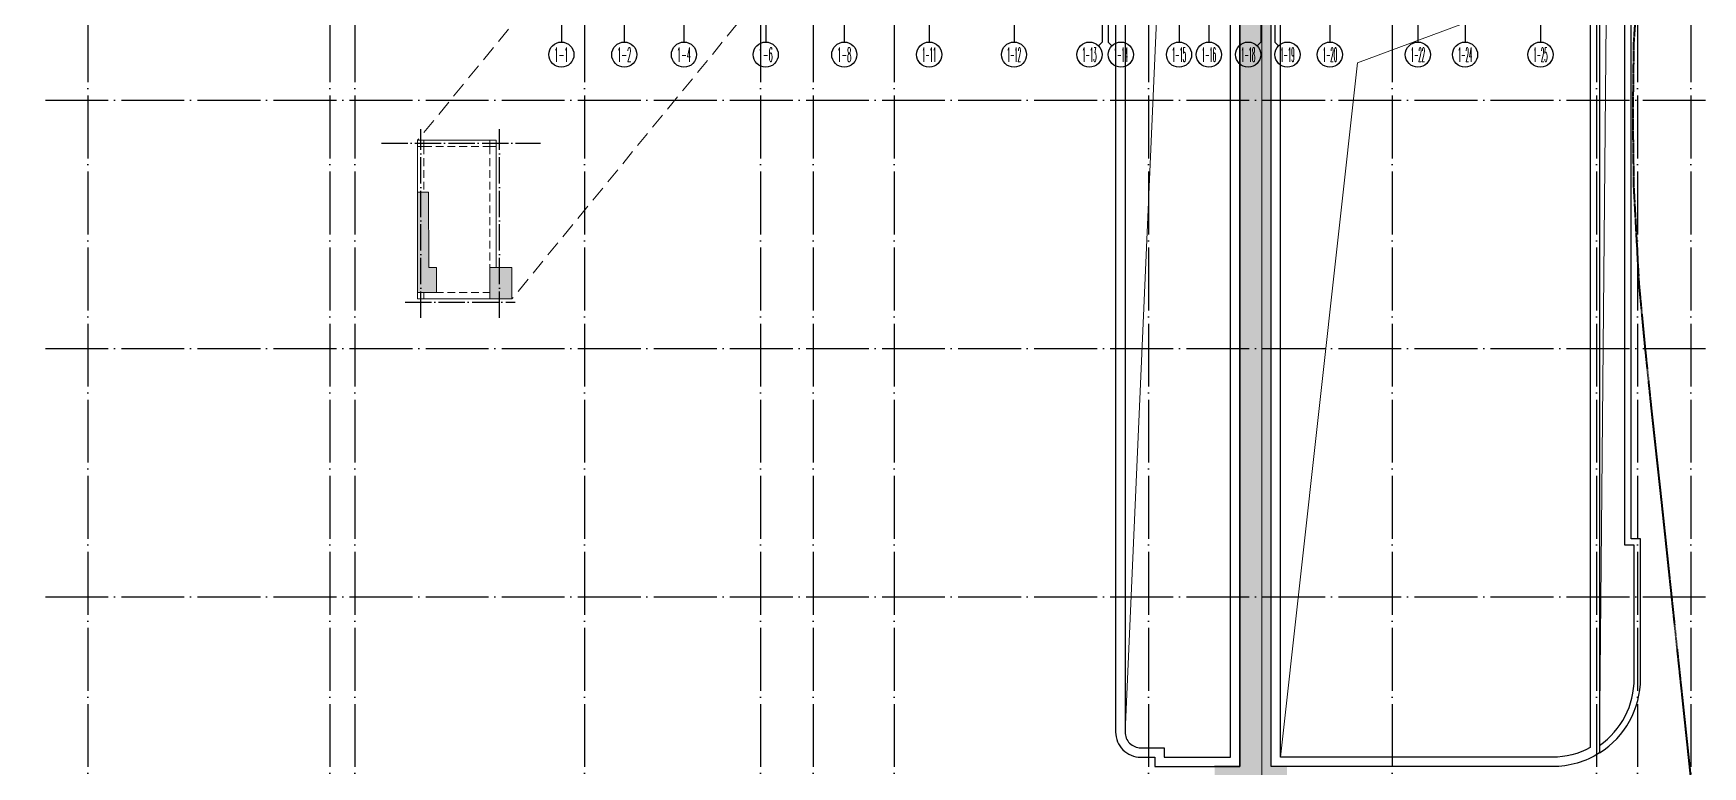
# Model space of a CAD drawing. Header units: millimetres. Extents: x 1089227 to 13101469, y 618865 to 10240562.
# Drawn here: x 3847444 to 3900551, y 4892812 to 4916136 of the extents above; entities that cross this region are included whole.
import ezdxf
from ezdxf.enums import TextEntityAlignment as Align

# ---------------------------------------------------------------- set-up
doc = ezdxf.new("R2010")
doc.units = ezdxf.units.MM
doc.header["$LTSCALE"] = 1000
for name, pattern in [('A09-G-CTRL-用地红线+建筑退线_设计区$0$Controlline1', [12.8, 8, -1.6, 1.6, -1.6]), ('DASHED', [0.75, 0.5, -0.25]), ('DOTE', [2.42, 2, -0.2, 0.02, -0.2]), ('GB_DASHDOT3', [1.0675, 0.84, -0.105, 0.0175, -0.105]), ('HIDDEN', [0.375, 0.25, -0.125])]:
    doc.linetypes.add(name, pattern=pattern)
doc.layers.get('0').update_dxf_attribs({"linetype": 'CONTINUOUS'})
for name, color, linetype in [('.', 3, 'CONTINUOUS'), ('AXIS', 3, 'CONTINUOUS'), ('AXIS_TEXT', 7, 'CONTINUOUS'), ('C-H', 8, 'CONTINUOUS'), ('DOTE', 1, 'DOTE'), ('S-GRID-DE', 11, 'GB_DASHDOT3'), ('WALL-POOL', 31, 'CONTINUOUS'), ('降板范围', 7, 'CONTINUOUS')]:
    doc.layers.add(name, color=color, linetype=linetype)
for name, color, linetype, lineweight in [('A09-G-CTRL-用地红线+建筑退线_设计区$0$Z-REDL-CTRL(建筑控制线)', 40, 'CONTINUOUS', 35), ('S-BEAM-DASH', 4, 'HIDDEN', 0), ('S-HOLE', 11, 'CONTINUOUS', 0), ('S-WALL', 31, 'CONTINUOUS', 0)]:
    doc.layers.add(name, color=color, linetype=linetype, lineweight=lineweight)
doc.styles.add('_TCH_AXIS', font='COMPLEX', dxfattribs={"bigfont": 'AllInOneBig.shx'})
doc.styles.add('COMPLEX', font='COMPLEX', dxfattribs={"bigfont": 'AllInOneBig.shx'})

# ---------------------------------------------------------------- blocks, each defined once
blk = doc.blocks.new('0323最综用地红线')
at = {"layer": 'A09-G-CTRL-用地红线+建筑退线_设计区$0$Z-REDL-CTRL(建筑控制线)', "linetype": 'A09-G-CTRL-用地红线+建筑退线_设计区$0$Controlline1', "ltscale": 0.0005, "flags": 128}
blk.add_lwpolyline([(8299567, 3686108), (8326626, 3675265), (8336400, 3687495), (8338983, 3690878), (8341712, 3688883), (8341724, 3688834), (8348492, 3681996), (8336495, 3657264), (8335815, 3655857), (8334921, 3653765), (8334408, 3652495), (8333554, 3650188), (8332762, 3647815), (8332296, 3646270), (8331866, 3644682), (8331460, 3643007), (8331063, 3641145), (8330737, 3639422), (8330293, 3636480), (8330017, 3634043), (8329761, 3630317), (8329732, 3627942), (8329763, 3625708), (8329928, 3622644), (8330113, 3620704), (8330325, 3618642), (8330653, 3615645), (8331572, 3606971), (8333151, 3600656), (8334420, 3595620), (8335099, 3592902), (8332162, 3588340), (8329462, 3587873), (8325135, 3587049), (8322510, 3586515), (8319525, 3585891), (8317926, 3585544), (8316578, 3585249), (8315535, 3585011), (8313300, 3584499), (8310791, 3583894), (8309251, 3583537), (8305740, 3582637), (8303918, 3582156), (8302104, 3581668), (8299703, 3581012), (8297227, 3580315), (8295056, 3579682), (8292998, 3579074), (8290643, 3578358), (8288572, 3577710), (8287591, 3577398), (8286161, 3576940), (8284503, 3576401), (8282624, 3575767), (8281086, 3575247), (8278146, 3574222), (8273894, 3572680), (8272471, 3572149), (8271089, 3571640), (8267888, 3570407), (8264331, 3569000), (8260702, 3567515), (8258549, 3566609), (8254947, 3565066), (8252185, 3563832), (8250834, 3563232), (8249176, 3562470), (8247994, 3561930), (8245505, 3560754), (8242980, 3559544), (8239801, 3558013), (8237959, 3557076), (8235838, 3555996), (8233384, 3554698), (8228450, 3552051), (8226178, 3550787), (8222141, 3548504), (8215629, 3544667), (8213710, 3543497), (8193657, 3531175), (8180322, 3522990), (8166408, 3514440), (8156991, 3508658), (8151138, 3505062), (8142685, 3507267), (8121171, 3545747), (8120724, 3546549), (8120233, 3547383), (8119272, 3548967), (8118108, 3550752), (8117067, 3552244), (8115806, 3553970), (8115672, 3554140), (8146431, 3575790), (8162146, 3587599), (8162295, 3588125), (8199863, 3615253), (8204215, 3618404), (8231584, 3638167), (8260590, 3655826), (8295376, 3680010)], close=True, dxfattribs=at)
blk = doc.blocks.new('_AXISO')
blk.add_circle((0, 0), 0.5)
at = {"layer": 'AXIS_TEXT', "style": 'COMPLEX', "width": 1.041667}
blk.add_attdef('A', text='', height=0.56, dxfattribs=at).set_placement((-0.25, -0.28), (0.25, -0.28), align=Align.FIT)
blk = doc.blocks.new('塔楼轴网260428')
at = {"layer": 'AXIS'}
for p, q in [((-39932.7, 92559.7), (-39932.7, 90649.3)), ((-37932.7, 92559.7), (-37932.7, 90649.3)), ((-36032.7, 92559.7), (-36032.7, 90649.3)), ((-33432.7, 92559.7), (-33432.7, 90649.3)), ((-30932.7, 92559.7), (-30932.7, 90649.3)), ((-28232.7, 92559.7), (-28232.7, 90649.3)), ((-25532.7, 92559.7), (-25532.7, 90649.3)), ((-22732.7, 92559.7), (-22732.7, 90649.3)), ((-22532.7, 92559.7), (-22532.7, 90649.3)), ((-20282.7, 92559.7), (-20282.7, 90649.3)), ((-19332.7, 92559.7), (-19332.7, 90649.3)), ((-17682.7, 92559.7), (-17682.7, 90649.3)), ((-17232.7, 92559.7), (-17232.7, 90649.3)), ((-15482.7, 92559.7), (-15482.7, 90649.3)), ((-12682.7, 92559.7), (-12682.7, 90649.3)), ((-11182.7, 92559.7), (-11182.7, 90649.3)), ((-8782.7, 92559.7), (-8782.7, 90649.3)), ((-22849.9, 90532.2), (-22732.7, 90649.3)), ((-22415.5, 90532.2), (-22532.7, 90649.3)), ((-17799.9, 90532.2), (-17682.7, 90649.3)), ((-17115.5, 90532.2), (-17232.7, 90649.3))]:
    blk.add_line(p, q, dxfattribs=at)
ref = blk.add_blockref('_AXISO', (-39932.7, 90249.3), dxfattribs=dict(at, xscale=800, yscale=800, zscale=800))
ref.add_attrib('A', '1-1', dxfattribs={"layer": 'AXIS_TEXT', "height": 452.55, "style": '_TCH_AXIS', "width": 0.42}).set_placement((-40159, 90023), (-39706.4, 90023), align=Align.FIT)
ref = blk.add_blockref('_AXISO', (-37932.7, 90249.3), dxfattribs=dict(at, xscale=800, yscale=800, zscale=800))
ref.add_attrib('A', '1-2', dxfattribs={"layer": 'AXIS_TEXT', "height": 452.55, "style": '_TCH_AXIS', "width": 0.381818}).set_placement((-38159, 90023), (-37706.4, 90023), align=Align.FIT)
ref = blk.add_blockref('_AXISO', (-36032.7, 90249.3), dxfattribs=dict(at, xscale=800, yscale=800, zscale=800))
ref.add_attrib('A', '1-4', dxfattribs={"layer": 'AXIS_TEXT', "height": 452.55, "style": '_TCH_AXIS', "width": 0.368421}).set_placement((-36259, 90023), (-35806.4, 90023), align=Align.FIT)
ref = blk.add_blockref('_AXISO', (-33432.7, 90249.3), dxfattribs=dict(at, xscale=800, yscale=800, zscale=800))
ref.add_attrib('A', '1-6', dxfattribs={"layer": 'AXIS_TEXT', "height": 452.55, "style": '_TCH_AXIS', "width": 0.381818}).set_placement((-33659, 90023), (-33206.4, 90023), align=Align.FIT)
ref = blk.add_blockref('_AXISO', (-30932.7, 90249.3), dxfattribs=dict(at, xscale=800, yscale=800, zscale=800))
ref.add_attrib('A', '1-8', dxfattribs={"layer": 'AXIS_TEXT', "height": 452.55, "style": '_TCH_AXIS', "width": 0.381818}).set_placement((-31159, 90023), (-30706.4, 90023), align=Align.FIT)
ref = blk.add_blockref('_AXISO', (-28232.7, 90249.3), dxfattribs=dict(at, xscale=800, yscale=800, zscale=800))
ref.add_attrib('A', '1-11', dxfattribs={"layer": 'AXIS_TEXT', "height": 452.55, "style": '_TCH_AXIS', "width": 0.323077}).set_placement((-28459, 90023), (-28006.4, 90023), align=Align.FIT)
ref = blk.add_blockref('_AXISO', (-25532.7, 90249.3), dxfattribs=dict(at, xscale=800, yscale=800, zscale=800))
ref.add_attrib('A', '1-12', dxfattribs={"layer": 'AXIS_TEXT', "height": 452.55, "style": '_TCH_AXIS', "width": 0.3}).set_placement((-25759, 90023), (-25306.4, 90023), align=Align.FIT)
ref = blk.add_blockref('_AXISO', (-23132.7, 90249.3), dxfattribs=dict(at, xscale=800, yscale=800, zscale=800))
ref.add_attrib('A', '1-13', dxfattribs={"layer": 'AXIS_TEXT', "height": 452.55, "style": '_TCH_AXIS', "width": 0.3}).set_placement((-23359, 90023), (-22906.4, 90023), align=Align.FIT)
ref = blk.add_blockref('_AXISO', (-22132.7, 90249.3), dxfattribs=dict(at, xscale=800, yscale=800, zscale=800))
ref.add_attrib('A', '1-14', dxfattribs={"layer": 'AXIS_TEXT', "height": 452.55, "style": '_TCH_AXIS', "width": 0.291667}).set_placement((-22359, 90023), (-21906.4, 90023), align=Align.FIT)
ref = blk.add_blockref('_AXISO', (-20282.7, 90249.3), dxfattribs=dict(at, xscale=800, yscale=800, zscale=800))
ref.add_attrib('A', '1-15', dxfattribs={"layer": 'AXIS_TEXT', "height": 452.55, "style": '_TCH_AXIS', "width": 0.3}).set_placement((-20509, 90023), (-20056.4, 90023), align=Align.FIT)
ref = blk.add_blockref('_AXISO', (-19332.7, 90249.3), dxfattribs=dict(at, xscale=800, yscale=800, zscale=800))
ref.add_attrib('A', '1-16', dxfattribs={"layer": 'AXIS_TEXT', "height": 452.55, "style": '_TCH_AXIS', "width": 0.3}).set_placement((-19559, 90023), (-19106.4, 90023), align=Align.FIT)
ref = blk.add_blockref('_AXISO', (-18082.7, 90249.3), dxfattribs=dict(at, xscale=800, yscale=800, zscale=800))
ref.add_attrib('A', '1-18', dxfattribs={"layer": 'AXIS_TEXT', "height": 452.55, "style": '_TCH_AXIS', "width": 0.3}).set_placement((-18309, 90023), (-17856.4, 90023), align=Align.FIT)
ref = blk.add_blockref('_AXISO', (-16832.7, 90249.3), dxfattribs=dict(at, xscale=800, yscale=800, zscale=800))
ref.add_attrib('A', '1-19', dxfattribs={"layer": 'AXIS_TEXT', "height": 452.55, "style": '_TCH_AXIS', "width": 0.3}).set_placement((-17059, 90023), (-16606.4, 90023), align=Align.FIT)
ref = blk.add_blockref('_AXISO', (-15482.7, 90249.3), dxfattribs=dict(at, xscale=800, yscale=800, zscale=800))
ref.add_attrib('A', '1-20', dxfattribs={"layer": 'AXIS_TEXT', "height": 452.55, "style": '_TCH_AXIS', "width": 0.28}).set_placement((-15709, 90023), (-15256.4, 90023), align=Align.FIT)
ref = blk.add_blockref('_AXISO', (-12682.7, 90249.3), dxfattribs=dict(at, xscale=800, yscale=800, zscale=800))
ref.add_attrib('A', '1-22', dxfattribs={"layer": 'AXIS_TEXT', "height": 452.55, "style": '_TCH_AXIS', "width": 0.28}).set_placement((-12909, 90023), (-12456.4, 90023), align=Align.FIT)
ref = blk.add_blockref('_AXISO', (-11182.7, 90249.3), dxfattribs=dict(at, xscale=800, yscale=800, zscale=800))
ref.add_attrib('A', '1-24', dxfattribs={"layer": 'AXIS_TEXT', "height": 452.55, "style": '_TCH_AXIS', "width": 0.272727}).set_placement((-11409, 90023), (-10956.4, 90023), align=Align.FIT)
ref = blk.add_blockref('_AXISO', (-8782.7, 90249.3), dxfattribs=dict(at, xscale=800, yscale=800, zscale=800))
ref.add_attrib('A', '1-25', dxfattribs={"layer": 'AXIS_TEXT', "height": 452.55, "style": '_TCH_AXIS', "width": 0.28}).set_placement((-9009, 90023), (-8556.4, 90023), align=Align.FIT)
blk = doc.blocks.new('裙房轴网260428')
at = {"layer": 'DOTE', "color": 16, "linetype": 'DOTE'}
for p, q in [((-55000, 137349.7), (-55000, -1000)), ((-47300, 137349.7), (-47300, 23149.3)), ((-46500, 137349.7), (-46500, 62489.9)), ((-39200, 137349.7), (-39200, 23149.3)), ((-33600, 137349.7), (-33600, 23149.3)), ((-31925, 137349.7), (-31925, 23149.3)), ((-29350, 137349.7), (-29350, 55096.7)), ((-21250, 137349.7), (-21250, 29473.4)), ((-13500, 137349.7), (-13500, 33397.2)), ((-7000, 137349.7), (-7000, 37155.2)), ((-5701, 137349.7), (-5701, 38193.2)), ((-4000, 137349.7), (-4000, 38193.2)), ((-56350, 88800), (-1866, 88800)), ((-56350, 80900), (-1866, 80900)), ((-56350, 73000), (-1866, 73000))]:
    blk.add_line(p, q, dxfattribs=at)
blk = doc.blocks.new('04地块地下轴网260428')
for name in ['裙房轴网260428', '塔楼轴网260428']:
    blk.add_blockref(name, (0, 0))
blk = doc.blocks.new('2FJGBZ')
at = {"layer": '.'}
h = blk.add_hatch(dxfattribs=at)
h.set_pattern_fill('CROSS', color=256, scale=50, style=0)
h.set_pattern_definition([(0, (-7272583.12, -5076572.44), (317.5, 317.5), [158.75, -476.25]), (90, (-7272503.75, -5076651.8), (-317.5, 317.5), [158.75, -476.25])])
h.paths.add_polyline_path([(162513, 147557), (162513, 145743), (166463, 145743), (166463, 120293), (165663, 120293), (165663, 111793), (166463, 111793), (166463, 110560), (165163, 108160), (165163, 103543), (166163, 103543), (166163, 107907), (167963, 111230), (167963, 120293), (167463, 120293), (167463, 145743), (177913, 145743), (177913, 148405), (178164, 148405), (178164, 148905), (177464, 148905), (177218, 148904), (176230, 148904), (176230, 147557)])
at = {"layer": 'C-H'}
for points in [[(140306, 135372), (140306, 138572), (140656, 138572), (140658, 136173), (140906, 136173), (140908, 135373)], [(142606, 136172), (143306, 136172), (143306, 135172), (142606, 135172)]]:
    blk.add_hatch(color=256, dxfattribs=at).paths.add_polyline_path(points)
at = {"layer": 'S-BEAM-DASH', "linetype": 'Continuous'}
for p, q in [((140506, 140222), (142606, 140222)), ((140306, 140022), (140306, 138572)), ((142806, 140022), (142806, 136172)), ((140306, 135372), (140306, 135172)), ((140306, 135172), (142606, 135172)), ((140506, 135372), (140506, 135172))]:
    blk.add_line(p, q, dxfattribs=at)
at = {"layer": 'S-BEAM-DASH'}
for p, q in [((140506, 140022), (142606, 140022)), ((140506, 140022), (140506, 138572)), ((142606, 140022), (142606, 136172)), ((140506, 135372), (142606, 135372))]:
    blk.add_line(p, q, dxfattribs=at)
at = {"layer": 'S-BEAM-DASH', "linetype": 'Continuous'}
blk.add_lwpolyline([(167163, 145743), (167163, 110383), (165863, 107983), (165863, 103543)], dxfattribs=at)
at = {"layer": 'S-GRID-DE'}
for p, q in [((140406, 134572), (140406, 140572)), ((142906, 134572), (142906, 140572)), ((139153, 140122), (144213, 140122)), ((139906, 135072), (143406, 135072))]:
    blk.add_line(p, q, dxfattribs=at)
at = {"layer": 'S-HOLE', "linetype": 'DASHED'}
for p, q in [((151280, 153607), (140306, 140222)), ((154280, 148557), (143306, 135172))]:
    blk.add_line(p, q, dxfattribs=at)
at = {"layer": 'S-HOLE'}
for points in [[(177913, 120969), (178134, 145188), (178713, 145543)], [(162813, 121393), (163831, 144516), (166163, 145443)], [(167763, 120593), (170213, 142676), (177613, 145443)]]:
    blk.add_lwpolyline(points, dxfattribs=at)
at = {"layer": 'S-WALL'}
for points in [[(140506, 140222), (140306, 140222), (140306, 140022), (140506, 140022)], [(142806, 140222), (142606, 140222), (142606, 140022), (142806, 140022)], [(142606, 136172), (143306, 136172), (143306, 135172), (142606, 135172)]]:
    blk.add_lwpolyline(points, close=True, dxfattribs=at)
blk.add_lwpolyline([(140306, 135372), (140306, 138572), (140656, 138572), (140658, 136173), (140906, 136173), (140908, 135373), (140306, 135372)], dxfattribs=at)
at = {"layer": 'WALL-POOL'}
for points in [[(166463, 120293), (166463, 145743), (162513, 145743), (162513, 121393, 0.414214), (163313, 120593), (163763, 120593), (163763, 120293), (166463, 120293)], [(167463, 145743), (177913, 145743), (177913, 120729, -0.14225), (176413, 120293), (167463, 120293), (167463, 145743)], [(177913, 120729), (177913, 120729, 0.256831), (179213, 123093), (179213, 127543), (178915, 127543), (178913, 145743), (177913, 145743)], [(177913, 120969, 0.243658), (179013, 123093), (179013, 127343), (178715, 127343), (178713, 145543), (177913, 145543)]]:
    blk.add_lwpolyline(points, format="xyb", dxfattribs=at)
for points in [[(166163, 120593), (166163, 145443), (162813, 145443), (162813, 121393, 0.414214), (163313, 120893), (164063, 120893), (164063, 120593)], [(167763, 145443), (177613, 145443), (177613, 120900, -0.125781), (176413, 120593), (167763, 120593)]]:
    blk.add_lwpolyline(points, format="xyb", close=True, dxfattribs=at)
at = {"layer": '降板范围'}
for points in [[(162513, 147557), (162513, 145743), (166463, 145743), (166463, 120293), (165663, 120293)], [(167463, 120293), (167463, 145743), (177913, 145743), (177913, 148405), (178164, 148405), (178164, 148905), (177464, 148905), (177218, 148904), (176230, 148904), (176230, 147557), (162513, 147557)]]:
    blk.add_lwpolyline(points, dxfattribs=at)

msp = doc.modelspace()

# ---------------------------------------------------------------- block references
for name, p in [('2FJGBZ', (3719362.209, 4772518.421)), ('0323最综用地红线', (-4431405.957, 1285525.343)), ('04地块地下轴网260428', (3904175.334, 4825211.796))]:
    msp.add_blockref(name, p)

doc.saveas('drawing.dxf')
